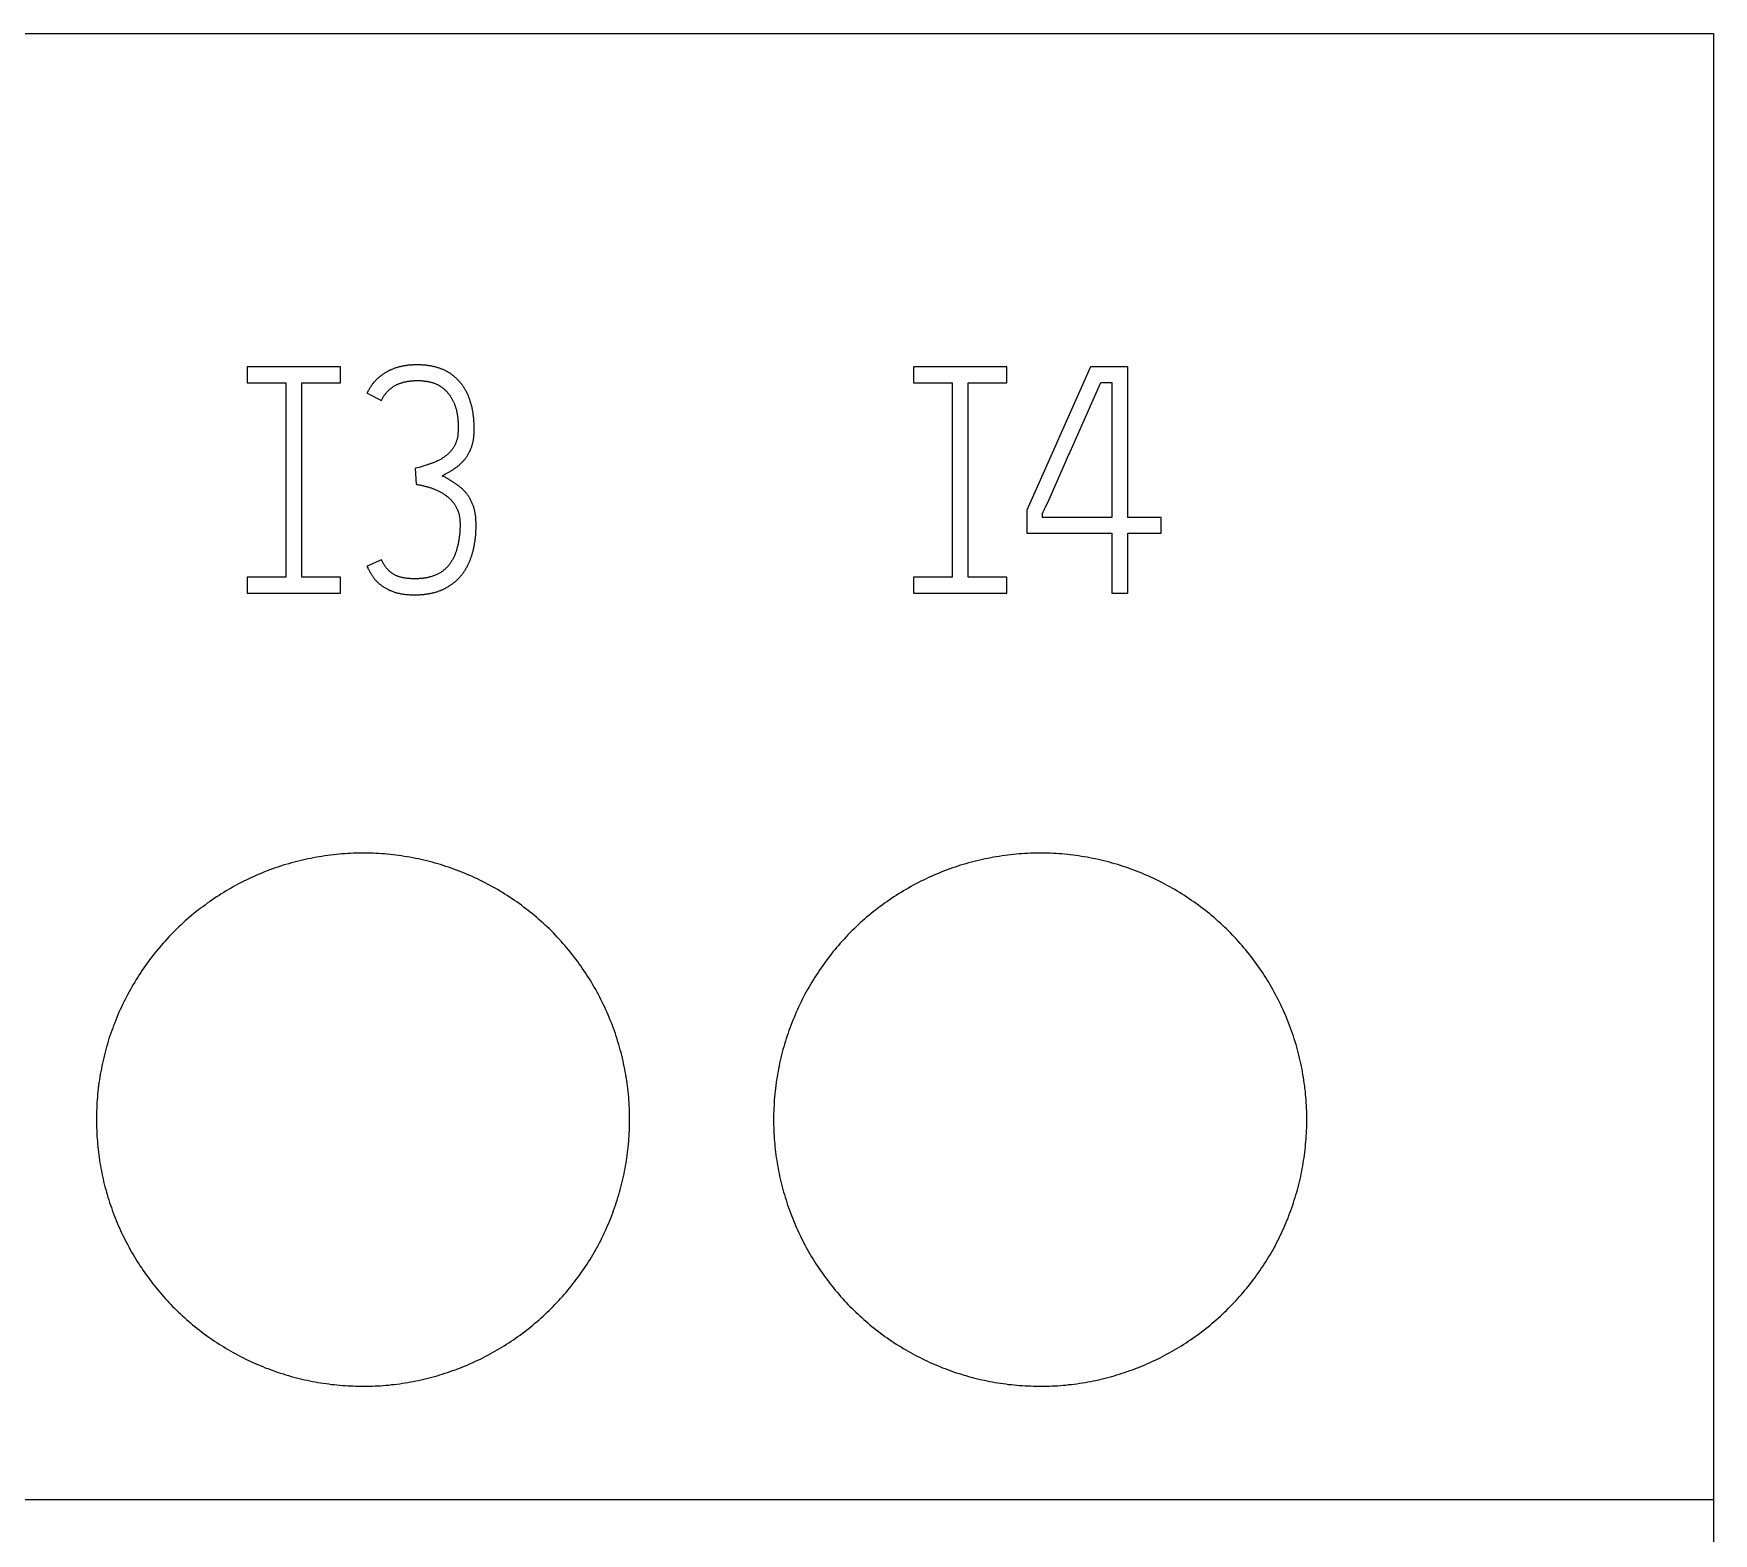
# Model space of a CAD drawing. Extents: x 0 to 420, y 0 to 297.
# Drawn here: x 132.17 to 144.77, y 220.39 to 231.64 of the extents above; entities that cross this region are included whole.
import ezdxf

# ---------------------------------------------------------------- set-up
doc = ezdxf.new("R2010")
doc.units = 0
doc.header["$LTSCALE"] = 23.1
doc.layers.add('10000_FRONT', color=7, linetype='CONTINUOUS')
doc.layers.add('10500_FRONT_LABELING', color=7, linetype='CONTINUOUS')

msp = doc.modelspace()

# ---------------------------------------------------------------- linework, layer by layer
at = {"layer": '10000_FRONT', "color": 7, "linetype": 'CONTINUOUS'}
for p, q in [((109.271, 231.64), (144.771, 231.64)), ((144.771, 231.64), (144.771, 141.64)), ((109.271, 220.64), (144.771, 220.64))]:
    msp.add_line(p, q, dxfattribs=at)
for points in [[(136.641, 223.49), (136.641, 223.512), (136.64, 223.533), (136.64, 223.554), (136.639, 223.576), (136.638, 223.597), (136.637, 223.618), (136.635, 223.639), (136.634, 223.66), (136.632, 223.681), (136.63, 223.703), (136.627, 223.724), (136.625, 223.745), (136.622, 223.765), (136.619, 223.786), (136.616, 223.807), (136.612, 223.828), (136.608, 223.849), (136.605, 223.87), (136.6, 223.89), (136.596, 223.911), (136.592, 223.932), (136.587, 223.952), (136.582, 223.973), (136.577, 223.993), (136.571, 224.014), (136.565, 224.034), (136.56, 224.055), (136.553, 224.075), (136.547, 224.096), (136.54, 224.116), (136.534, 224.136), (136.527, 224.156), (136.519, 224.177), (136.512, 224.197), (136.504, 224.217), (136.496, 224.236), (136.488, 224.256), (136.48, 224.276), (136.472, 224.295), (136.463, 224.315), (136.454, 224.334), (136.445, 224.353), (136.436, 224.372), (136.426, 224.391), (136.417, 224.41), (136.407, 224.429), (136.397, 224.447), (136.387, 224.466), (136.376, 224.484), (136.366, 224.502), (136.355, 224.521), (136.344, 224.539), (136.333, 224.557), (136.321, 224.575), (136.31, 224.592), (136.298, 224.61), (136.286, 224.627), (136.274, 224.645), (136.261, 224.662), (136.249, 224.679), (136.236, 224.697), (136.223, 224.714), (136.21, 224.73), (136.197, 224.747), (136.183, 224.764), (136.169, 224.78), (136.155, 224.796), (136.141, 224.813), (136.127, 224.829), (136.113, 224.844), (136.098, 224.86), (136.084, 224.875), (136.069, 224.891), (136.054, 224.906), (136.039, 224.921), (136.024, 224.935), (136.008, 224.95), (135.993, 224.964), (135.977, 224.978), (135.961, 224.993), (135.945, 225.006), (135.929, 225.02), (135.913, 225.034), (135.896, 225.047), (135.88, 225.06), (135.863, 225.073), (135.846, 225.086), (135.829, 225.099), (135.812, 225.112), (135.794, 225.124), (135.777, 225.136), (135.759, 225.148), (135.741, 225.16), (135.723, 225.172), (135.705, 225.183), (135.687, 225.195), (135.669, 225.206), (135.65, 225.217), (135.632, 225.227), (135.613, 225.238), (135.594, 225.248), (135.575, 225.258), (135.557, 225.268), (135.538, 225.278), (135.518, 225.287), (135.499, 225.297), (135.48, 225.306), (135.461, 225.314), (135.441, 225.323), (135.422, 225.331), (135.402, 225.34), (135.382, 225.348), (135.363, 225.355), (135.343, 225.363), (135.323, 225.37), (135.303, 225.377), (135.283, 225.384), (135.263, 225.391), (135.242, 225.398), (135.222, 225.404), (135.201, 225.41), (135.181, 225.416), (135.16, 225.422), (135.14, 225.427), (135.119, 225.432), (135.098, 225.437), (135.077, 225.442), (135.056, 225.447), (135.035, 225.451), (135.014, 225.455), (134.993, 225.459), (134.971, 225.463), (134.95, 225.466), (134.929, 225.469), (134.908, 225.472), (134.887, 225.475), (134.866, 225.477), (134.845, 225.48), (134.823, 225.482), (134.802, 225.484), (134.781, 225.485), (134.76, 225.487), (134.738, 225.488), (134.717, 225.489), (134.696, 225.489), (134.675, 225.49), (134.653, 225.49), (134.632, 225.49), (134.611, 225.49), (134.59, 225.49), (134.568, 225.489), (134.547, 225.488), (134.526, 225.487), (134.504, 225.486), (134.483, 225.484), (134.461, 225.482), (134.44, 225.48), (134.419, 225.478), (134.397, 225.475), (134.376, 225.473), (134.355, 225.47), (134.333, 225.466), (134.312, 225.463), (134.291, 225.459), (134.27, 225.456), (134.249, 225.451), (134.228, 225.447), (134.207, 225.443), (134.187, 225.438), (134.166, 225.433), (134.145, 225.428), (134.125, 225.422), (134.104, 225.417), (134.084, 225.411), (134.063, 225.405), (134.043, 225.399), (134.023, 225.392), (134.003, 225.386), (133.982, 225.379), (133.962, 225.372), (133.942, 225.364), (133.922, 225.357), (133.903, 225.349), (133.883, 225.341), (133.863, 225.333), (133.843, 225.324), (133.824, 225.316), (133.804, 225.307), (133.785, 225.298), (133.765, 225.288), (133.746, 225.279), (133.727, 225.269), (133.708, 225.259), (133.689, 225.249), (133.67, 225.239), (133.652, 225.228), (133.633, 225.218), (133.615, 225.207), (133.597, 225.196)], [(141.721, 223.49), (141.721, 223.512), (141.72, 223.533), (141.72, 223.554), (141.719, 223.576), (141.718, 223.597), (141.717, 223.618), (141.715, 223.639), (141.714, 223.66), (141.712, 223.681), (141.71, 223.703), (141.707, 223.724), (141.705, 223.745), (141.702, 223.765), (141.699, 223.786), (141.696, 223.807), (141.692, 223.828), (141.688, 223.849), (141.685, 223.87), (141.68, 223.89), (141.676, 223.911), (141.672, 223.932), (141.667, 223.952), (141.662, 223.973), (141.657, 223.993), (141.651, 224.014), (141.645, 224.034), (141.64, 224.055), (141.633, 224.075), (141.627, 224.096), (141.62, 224.116), (141.614, 224.136), (141.607, 224.156), (141.599, 224.177), (141.592, 224.197), (141.584, 224.217), (141.576, 224.236), (141.568, 224.256), (141.56, 224.276), (141.552, 224.295), (141.543, 224.315), (141.534, 224.334), (141.525, 224.353), (141.516, 224.372), (141.506, 224.391), (141.497, 224.41), (141.487, 224.429), (141.477, 224.447), (141.467, 224.466), (141.456, 224.484), (141.446, 224.502), (141.435, 224.521), (141.424, 224.539), (141.413, 224.557), (141.401, 224.575), (141.39, 224.592), (141.378, 224.61), (141.366, 224.627), (141.354, 224.645), (141.341, 224.662), (141.329, 224.679), (141.316, 224.697), (141.303, 224.714), (141.29, 224.73), (141.277, 224.747), (141.263, 224.764), (141.249, 224.78), (141.235, 224.796), (141.221, 224.813), (141.207, 224.829), (141.193, 224.844), (141.178, 224.86), (141.164, 224.875), (141.149, 224.891), (141.134, 224.906), (141.119, 224.921), (141.104, 224.935), (141.088, 224.95), (141.073, 224.964), (141.057, 224.978), (141.041, 224.993), (141.025, 225.006), (141.009, 225.02), (140.993, 225.034), (140.976, 225.047), (140.96, 225.06), (140.943, 225.073), (140.926, 225.086), (140.909, 225.099), (140.892, 225.112), (140.874, 225.124), (140.857, 225.136), (140.839, 225.148), (140.821, 225.16), (140.803, 225.172), (140.785, 225.183), (140.767, 225.195), (140.749, 225.206), (140.73, 225.217), (140.712, 225.227), (140.693, 225.238), (140.674, 225.248), (140.655, 225.258), (140.637, 225.268), (140.618, 225.278), (140.598, 225.287), (140.579, 225.297), (140.56, 225.306), (140.541, 225.314), (140.521, 225.323), (140.502, 225.331), (140.482, 225.34), (140.462, 225.348), (140.443, 225.355), (140.423, 225.363), (140.403, 225.37), (140.383, 225.377), (140.363, 225.384), (140.343, 225.391), (140.322, 225.398), (140.302, 225.404), (140.281, 225.41), (140.261, 225.416), (140.24, 225.422), (140.22, 225.427), (140.199, 225.432), (140.178, 225.437), (140.157, 225.442), (140.136, 225.447), (140.115, 225.451), (140.094, 225.455), (140.073, 225.459), (140.051, 225.463), (140.03, 225.466), (140.009, 225.469), (139.988, 225.472), (139.967, 225.475), (139.946, 225.477), (139.925, 225.48), (139.903, 225.482), (139.882, 225.484), (139.861, 225.485), (139.84, 225.487), (139.818, 225.488), (139.797, 225.489), (139.776, 225.489), (139.755, 225.49), (139.733, 225.49), (139.712, 225.49), (139.691, 225.49), (139.67, 225.49), (139.648, 225.489), (139.627, 225.488), (139.606, 225.487), (139.584, 225.486), (139.563, 225.484), (139.541, 225.482), (139.52, 225.48), (139.499, 225.478), (139.477, 225.475), (139.456, 225.473), (139.435, 225.47), (139.413, 225.466), (139.392, 225.463), (139.371, 225.459), (139.35, 225.456), (139.329, 225.451), (139.308, 225.447), (139.287, 225.443), (139.267, 225.438), (139.246, 225.433), (139.225, 225.428), (139.205, 225.422), (139.184, 225.417), (139.164, 225.411), (139.143, 225.405), (139.123, 225.399), (139.103, 225.392), (139.083, 225.386), (139.062, 225.379), (139.042, 225.372), (139.022, 225.364), (139.002, 225.357), (138.983, 225.349), (138.963, 225.341), (138.943, 225.333), (138.923, 225.324), (138.904, 225.316), (138.884, 225.307), (138.865, 225.298), (138.845, 225.288), (138.826, 225.279), (138.807, 225.269), (138.788, 225.259), (138.769, 225.249), (138.75, 225.239), (138.732, 225.228), (138.713, 225.218), (138.695, 225.207), (138.677, 225.196)], [(133.597, 225.196), (133.578, 225.185), (133.561, 225.173), (133.543, 225.162), (133.525, 225.15), (133.507, 225.138), (133.49, 225.126), (133.473, 225.114), (133.456, 225.101), (133.439, 225.088), (133.422, 225.076), (133.405, 225.063), (133.388, 225.049), (133.372, 225.036), (133.355, 225.022), (133.339, 225.009), (133.323, 224.995), (133.307, 224.981), (133.291, 224.966), (133.276, 224.952), (133.26, 224.937), (133.245, 224.922), (133.229, 224.907), (133.214, 224.892), (133.199, 224.877), (133.185, 224.861), (133.17, 224.845), (133.156, 224.83), (133.141, 224.814), (133.127, 224.798), (133.114, 224.781), (133.1, 224.765), (133.086, 224.749), (133.073, 224.732), (133.06, 224.715), (133.047, 224.699), (133.034, 224.682), (133.022, 224.665), (133.01, 224.647), (132.997, 224.63), (132.985, 224.613), (132.974, 224.595), (132.962, 224.577), (132.951, 224.559), (132.939, 224.541), (132.928, 224.523), (132.917, 224.505), (132.907, 224.487), (132.896, 224.468), (132.886, 224.45), (132.876, 224.431), (132.866, 224.412), (132.856, 224.393), (132.847, 224.374), (132.837, 224.355), (132.828, 224.335), (132.819, 224.316), (132.81, 224.296), (132.802, 224.277), (132.794, 224.257), (132.786, 224.237), (132.778, 224.218), (132.77, 224.198), (132.763, 224.178), (132.756, 224.158), (132.749, 224.138), (132.742, 224.118), (132.735, 224.098), (132.729, 224.078), (132.723, 224.057), (132.717, 224.037), (132.711, 224.017), (132.706, 223.996), (132.701, 223.976), (132.696, 223.955), (132.691, 223.935), (132.686, 223.914), (132.682, 223.893), (132.678, 223.872), (132.674, 223.852), (132.67, 223.831), (132.667, 223.81), (132.663, 223.789), (132.66, 223.768), (132.657, 223.746), (132.655, 223.725), (132.652, 223.704), (132.65, 223.683), (132.648, 223.661), (132.646, 223.64), (132.645, 223.619), (132.644, 223.597), (132.643, 223.576), (132.642, 223.554), (132.641, 223.533), (132.641, 223.512), (132.641, 223.49)], [(138.677, 225.196), (138.658, 225.185), (138.641, 225.173), (138.623, 225.162), (138.605, 225.15), (138.587, 225.138), (138.57, 225.126), (138.553, 225.114), (138.536, 225.101), (138.519, 225.088), (138.502, 225.076), (138.485, 225.063), (138.468, 225.049), (138.452, 225.036), (138.435, 225.022), (138.419, 225.009), (138.403, 224.995), (138.387, 224.981), (138.371, 224.966), (138.356, 224.952), (138.34, 224.937), (138.325, 224.922), (138.309, 224.907), (138.294, 224.892), (138.279, 224.877), (138.265, 224.861), (138.25, 224.845), (138.236, 224.83), (138.221, 224.814), (138.207, 224.798), (138.194, 224.781), (138.18, 224.765), (138.166, 224.749), (138.153, 224.732), (138.14, 224.715), (138.127, 224.699), (138.114, 224.682), (138.102, 224.665), (138.09, 224.647), (138.077, 224.63), (138.065, 224.613), (138.054, 224.595), (138.042, 224.577), (138.031, 224.559), (138.019, 224.541), (138.008, 224.523), (137.997, 224.505), (137.987, 224.487), (137.976, 224.468), (137.966, 224.45), (137.956, 224.431), (137.946, 224.412), (137.936, 224.393), (137.927, 224.374), (137.917, 224.355), (137.908, 224.335), (137.899, 224.316), (137.89, 224.296), (137.882, 224.277), (137.874, 224.257), (137.866, 224.237), (137.858, 224.218), (137.85, 224.198), (137.843, 224.178), (137.836, 224.158), (137.829, 224.138), (137.822, 224.118), (137.815, 224.098), (137.809, 224.078), (137.803, 224.057), (137.797, 224.037), (137.791, 224.017), (137.786, 223.996), (137.781, 223.976), (137.776, 223.955), (137.771, 223.935), (137.766, 223.914), (137.762, 223.893), (137.758, 223.872), (137.754, 223.852), (137.75, 223.831), (137.747, 223.81), (137.743, 223.789), (137.74, 223.768), (137.737, 223.746), (137.735, 223.725), (137.732, 223.704), (137.73, 223.683), (137.728, 223.661), (137.726, 223.64), (137.725, 223.619), (137.724, 223.597), (137.723, 223.576), (137.722, 223.554), (137.721, 223.533), (137.721, 223.512), (137.721, 223.49)], [(132.641, 223.49), (132.641, 223.47), (132.641, 223.449), (132.642, 223.429), (132.643, 223.408), (132.643, 223.388), (132.645, 223.367), (132.646, 223.347), (132.648, 223.327), (132.649, 223.306), (132.651, 223.286), (132.653, 223.266), (132.656, 223.246), (132.658, 223.226), (132.661, 223.205), (132.664, 223.185), (132.667, 223.165), (132.671, 223.145), (132.674, 223.125), (132.678, 223.105), (132.682, 223.086), (132.686, 223.066), (132.691, 223.046), (132.695, 223.026), (132.7, 223.006), (132.705, 222.987), (132.711, 222.967), (132.716, 222.947), (132.722, 222.928), (132.727, 222.908), (132.734, 222.888), (132.74, 222.869), (132.746, 222.849), (132.753, 222.83), (132.76, 222.81), (132.767, 222.791), (132.774, 222.772), (132.782, 222.753), (132.789, 222.734), (132.797, 222.715), (132.805, 222.696), (132.813, 222.678), (132.822, 222.659), (132.83, 222.64), (132.839, 222.622), (132.848, 222.604), (132.857, 222.586), (132.866, 222.568), (132.876, 222.55), (132.886, 222.532), (132.895, 222.514), (132.905, 222.496), (132.916, 222.479), (132.926, 222.461), (132.937, 222.444), (132.947, 222.426), (132.958, 222.409), (132.969, 222.392), (132.981, 222.375), (132.992, 222.358), (133.004, 222.341), (133.015, 222.325), (133.028, 222.308), (133.04, 222.292), (133.052, 222.275), (133.065, 222.259), (133.077, 222.243), (133.09, 222.227), (133.104, 222.211), (133.117, 222.195), (133.13, 222.18), (133.144, 222.164), (133.157, 222.149), (133.171, 222.134), (133.185, 222.119), (133.199, 222.104), (133.213, 222.089), (133.228, 222.075), (133.242, 222.061), (133.257, 222.046), (133.272, 222.032), (133.287, 222.018), (133.302, 222.005), (133.317, 221.991), (133.332, 221.978), (133.348, 221.965), (133.363, 221.951), (133.379, 221.938), (133.395, 221.926), (133.411, 221.913), (133.427, 221.901), (133.443, 221.888), (133.46, 221.876), (133.476, 221.864), (133.493, 221.852), (133.51, 221.841), (133.527, 221.829), (133.544, 221.818), (133.561, 221.806), (133.579, 221.795), (133.597, 221.785), (133.614, 221.774), (133.632, 221.763), (133.65, 221.753), (133.668, 221.743), (133.686, 221.733), (133.704, 221.723), (133.722, 221.714), (133.74, 221.705), (133.758, 221.695), (133.777, 221.686), (133.795, 221.678), (133.814, 221.669), (133.833, 221.661), (133.851, 221.653), (133.87, 221.645), (133.889, 221.637), (133.908, 221.629), (133.927, 221.622), (133.946, 221.615), (133.965, 221.608), (133.984, 221.601), (134.004, 221.594), (134.023, 221.588), (134.043, 221.582), (134.062, 221.576), (134.082, 221.57), (134.102, 221.564), (134.122, 221.559), (134.141, 221.554), (134.161, 221.549), (134.181, 221.544), (134.202, 221.539), (134.222, 221.535), (134.242, 221.53), (134.262, 221.526), (134.283, 221.523), (134.303, 221.519), (134.323, 221.516), (134.343, 221.512), (134.364, 221.51), (134.384, 221.507), (134.404, 221.504), (134.425, 221.502), (134.445, 221.5), (134.465, 221.498), (134.486, 221.496), (134.506, 221.495), (134.527, 221.493), (134.547, 221.492), (134.567, 221.492), (134.588, 221.491), (134.608, 221.49), (134.629, 221.49), (134.649, 221.49), (134.67, 221.49), (134.69, 221.491), (134.711, 221.491), (134.731, 221.492), (134.752, 221.493), (134.772, 221.494), (134.793, 221.496), (134.813, 221.498), (134.834, 221.499), (134.854, 221.502), (134.875, 221.504), (134.895, 221.506), (134.916, 221.509), (134.936, 221.512), (134.957, 221.515), (134.977, 221.519), (134.997, 221.522), (135.017, 221.526), (135.038, 221.53), (135.058, 221.534), (135.078, 221.538), (135.098, 221.543), (135.117, 221.548), (135.137, 221.553), (135.157, 221.558), (135.177, 221.563), (135.196, 221.569), (135.216, 221.575), (135.235, 221.581), (135.255, 221.587), (135.274, 221.593), (135.294, 221.6), (135.313, 221.607), (135.332, 221.614), (135.351, 221.621), (135.371, 221.628), (135.39, 221.636), (135.409, 221.643), (135.427, 221.651), (135.446, 221.66), (135.465, 221.668), (135.484, 221.677), (135.503, 221.685), (135.521, 221.694), (135.54, 221.704)], [(135.54, 221.704), (135.558, 221.713), (135.576, 221.723), (135.594, 221.732), (135.613, 221.742), (135.63, 221.752), (135.648, 221.762), (135.666, 221.773), (135.683, 221.783), (135.701, 221.794), (135.718, 221.805), (135.735, 221.816), (135.752, 221.827), (135.769, 221.839), (135.786, 221.85), (135.803, 221.862), (135.819, 221.874), (135.836, 221.886), (135.852, 221.898), (135.868, 221.911), (135.884, 221.923), (135.9, 221.936), (135.916, 221.949), (135.931, 221.962), (135.947, 221.976), (135.962, 221.989), (135.978, 222.003), (135.993, 222.016), (136.008, 222.03), (136.023, 222.045), (136.038, 222.059), (136.052, 222.073), (136.067, 222.088), (136.081, 222.103), (136.096, 222.118), (136.11, 222.133), (136.123, 222.148), (136.137, 222.163), (136.151, 222.179), (136.164, 222.194), (136.177, 222.21), (136.19, 222.225), (136.203, 222.241), (136.216, 222.257), (136.228, 222.273), (136.24, 222.29), (136.253, 222.306), (136.264, 222.322), (136.276, 222.339), (136.288, 222.356), (136.299, 222.373), (136.311, 222.389), (136.322, 222.406), (136.333, 222.424), (136.344, 222.441), (136.354, 222.458), (136.365, 222.476), (136.375, 222.494), (136.385, 222.511), (136.395, 222.529), (136.405, 222.547), (136.414, 222.565), (136.424, 222.584), (136.433, 222.602), (136.442, 222.62), (136.451, 222.639), (136.459, 222.658), (136.468, 222.676), (136.476, 222.695), (136.484, 222.714), (136.492, 222.733), (136.5, 222.752), (136.507, 222.771), (136.514, 222.79), (136.521, 222.809), (136.528, 222.828), (136.535, 222.848), (136.541, 222.867), (136.547, 222.886), (136.553, 222.906), (136.559, 222.925), (136.565, 222.945), (136.57, 222.964), (136.576, 222.984), (136.581, 223.003), (136.586, 223.023), (136.59, 223.043), (136.595, 223.063), (136.599, 223.083), (136.603, 223.103), (136.607, 223.123), (136.61, 223.143), (136.614, 223.163), (136.617, 223.183), (136.62, 223.203), (136.623, 223.224), (136.626, 223.244), (136.628, 223.264), (136.63, 223.285), (136.632, 223.305), (136.634, 223.326), (136.636, 223.346), (136.637, 223.367), (136.638, 223.387), (136.639, 223.408), (136.64, 223.428), (136.64, 223.449), (136.641, 223.47), (136.641, 223.49)], [(137.721, 223.49), (137.721, 223.47), (137.721, 223.449), (137.722, 223.429), (137.723, 223.408), (137.723, 223.388), (137.725, 223.367), (137.726, 223.347), (137.728, 223.327), (137.729, 223.306), (137.731, 223.286), (137.733, 223.266), (137.736, 223.246), (137.738, 223.226), (137.741, 223.205), (137.744, 223.185), (137.747, 223.165), (137.751, 223.145), (137.754, 223.125), (137.758, 223.105), (137.762, 223.086), (137.766, 223.066), (137.771, 223.046), (137.775, 223.026), (137.78, 223.006), (137.785, 222.987), (137.791, 222.967), (137.796, 222.947), (137.802, 222.928), (137.807, 222.908), (137.814, 222.888), (137.82, 222.869), (137.826, 222.849), (137.833, 222.83), (137.84, 222.81), (137.847, 222.791), (137.854, 222.772), (137.862, 222.753), (137.869, 222.734), (137.877, 222.715), (137.885, 222.696), (137.893, 222.678), (137.902, 222.659), (137.91, 222.64), (137.919, 222.622), (137.928, 222.604), (137.937, 222.586), (137.946, 222.568), (137.956, 222.55), (137.966, 222.532), (137.975, 222.514), (137.985, 222.496), (137.996, 222.479), (138.006, 222.461), (138.017, 222.444), (138.027, 222.426), (138.038, 222.409), (138.049, 222.392), (138.061, 222.375), (138.072, 222.358), (138.084, 222.341), (138.095, 222.325), (138.108, 222.308), (138.12, 222.292), (138.132, 222.275), (138.145, 222.259), (138.157, 222.243), (138.17, 222.227), (138.184, 222.211), (138.197, 222.195), (138.21, 222.18), (138.224, 222.164), (138.237, 222.149), (138.251, 222.134), (138.265, 222.119), (138.279, 222.104), (138.293, 222.089), (138.308, 222.075), (138.322, 222.061), (138.337, 222.046), (138.352, 222.032), (138.367, 222.018), (138.382, 222.005), (138.397, 221.991), (138.412, 221.978), (138.428, 221.965), (138.443, 221.951), (138.459, 221.938), (138.475, 221.926), (138.491, 221.913), (138.507, 221.901), (138.523, 221.888), (138.54, 221.876), (138.556, 221.864), (138.573, 221.852), (138.59, 221.841), (138.607, 221.829), (138.624, 221.818), (138.641, 221.806), (138.659, 221.795), (138.677, 221.785), (138.694, 221.774), (138.712, 221.763), (138.73, 221.753), (138.748, 221.743), (138.766, 221.733), (138.784, 221.723), (138.802, 221.714), (138.82, 221.705), (138.838, 221.695), (138.857, 221.686), (138.875, 221.678), (138.894, 221.669), (138.913, 221.661), (138.931, 221.653), (138.95, 221.645), (138.969, 221.637), (138.988, 221.629), (139.007, 221.622), (139.026, 221.615), (139.045, 221.608), (139.064, 221.601), (139.084, 221.594), (139.103, 221.588), (139.123, 221.582), (139.142, 221.576), (139.162, 221.57), (139.182, 221.564), (139.202, 221.559), (139.221, 221.554), (139.241, 221.549), (139.261, 221.544), (139.282, 221.539), (139.302, 221.535), (139.322, 221.53), (139.342, 221.526), (139.363, 221.523), (139.383, 221.519), (139.403, 221.516), (139.423, 221.512), (139.444, 221.51), (139.464, 221.507), (139.484, 221.504), (139.505, 221.502), (139.525, 221.5), (139.545, 221.498), (139.566, 221.496), (139.586, 221.495), (139.607, 221.493), (139.627, 221.492), (139.647, 221.492), (139.668, 221.491), (139.688, 221.49), (139.709, 221.49), (139.729, 221.49), (139.75, 221.49), (139.77, 221.491), (139.791, 221.491), (139.811, 221.492), (139.832, 221.493), (139.852, 221.494), (139.873, 221.496), (139.893, 221.498), (139.914, 221.499), (139.934, 221.502), (139.955, 221.504), (139.975, 221.506), (139.996, 221.509), (140.016, 221.512), (140.037, 221.515), (140.057, 221.519), (140.077, 221.522), (140.097, 221.526), (140.118, 221.53), (140.138, 221.534), (140.158, 221.538), (140.178, 221.543), (140.197, 221.548), (140.217, 221.553), (140.237, 221.558), (140.257, 221.563), (140.276, 221.569), (140.296, 221.575), (140.315, 221.581), (140.335, 221.587), (140.354, 221.593), (140.374, 221.6), (140.393, 221.607), (140.412, 221.614), (140.431, 221.621), (140.451, 221.628), (140.47, 221.636), (140.489, 221.643), (140.507, 221.651), (140.526, 221.66), (140.545, 221.668), (140.564, 221.677), (140.583, 221.685), (140.601, 221.694), (140.62, 221.704)], [(140.62, 221.704), (140.638, 221.713), (140.656, 221.723), (140.674, 221.732), (140.693, 221.742), (140.71, 221.752), (140.728, 221.762), (140.746, 221.773), (140.763, 221.783), (140.781, 221.794), (140.798, 221.805), (140.815, 221.816), (140.832, 221.827), (140.849, 221.839), (140.866, 221.85), (140.883, 221.862), (140.899, 221.874), (140.916, 221.886), (140.932, 221.898), (140.948, 221.911), (140.964, 221.923), (140.98, 221.936), (140.996, 221.949), (141.011, 221.962), (141.027, 221.976), (141.042, 221.989), (141.058, 222.003), (141.073, 222.016), (141.088, 222.03), (141.103, 222.045), (141.118, 222.059), (141.132, 222.073), (141.147, 222.088), (141.161, 222.103), (141.176, 222.118), (141.19, 222.133), (141.203, 222.148), (141.217, 222.163), (141.231, 222.179), (141.244, 222.194), (141.257, 222.21), (141.27, 222.225), (141.283, 222.241), (141.296, 222.257), (141.308, 222.273), (141.32, 222.29), (141.333, 222.306), (141.344, 222.322), (141.356, 222.339), (141.368, 222.356), (141.379, 222.373), (141.391, 222.389), (141.402, 222.406), (141.413, 222.424), (141.424, 222.441), (141.434, 222.458), (141.445, 222.476), (141.455, 222.494), (141.465, 222.511), (141.475, 222.529), (141.485, 222.547), (141.494, 222.565), (141.504, 222.584), (141.513, 222.602), (141.522, 222.62), (141.531, 222.639), (141.539, 222.658), (141.548, 222.676), (141.556, 222.695), (141.564, 222.714), (141.572, 222.733), (141.58, 222.752), (141.587, 222.771), (141.594, 222.79), (141.601, 222.809), (141.608, 222.828), (141.615, 222.848), (141.621, 222.867), (141.627, 222.886), (141.633, 222.906), (141.639, 222.925), (141.645, 222.945), (141.65, 222.964), (141.656, 222.984), (141.661, 223.003), (141.666, 223.023), (141.67, 223.043), (141.675, 223.063), (141.679, 223.083), (141.683, 223.103), (141.687, 223.123), (141.69, 223.143), (141.694, 223.163), (141.697, 223.183), (141.7, 223.203), (141.703, 223.224), (141.706, 223.244), (141.708, 223.264), (141.71, 223.285), (141.712, 223.305), (141.714, 223.326), (141.716, 223.346), (141.717, 223.367), (141.718, 223.387), (141.719, 223.408), (141.72, 223.428), (141.72, 223.449), (141.721, 223.47), (141.721, 223.49)]]:
    msp.add_lwpolyline(points, dxfattribs=at)
at = {"layer": '10500_FRONT_LABELING', "color": 7, "linetype": 'CONTINUOUS'}
for p, q in [((133.771, 229.14), (133.771, 229.02)), ((134.471, 229.14), (133.771, 229.14)), ((134.471, 229.02), (134.471, 229.14)), ((138.771, 229.14), (138.771, 229.02)), ((139.471, 229.14), (138.771, 229.14)), ((139.471, 229.02), (139.471, 229.14)), ((140.097, 229.14), (139.621, 228.065)), ((140.378, 229.14), (140.097, 229.14)), ((140.378, 228.008), (140.378, 229.14)), ((133.771, 229.02), (134.061, 229.02)), ((134.061, 229.02), (134.061, 227.56)), ((134.181, 227.56), (134.181, 229.02)), ((134.181, 229.02), (134.471, 229.02)), ((138.771, 229.02), (139.061, 229.02)), ((139.061, 229.02), (139.061, 227.56)), ((139.181, 227.56), (139.181, 229.02)), ((139.181, 229.02), (139.471, 229.02)), ((140.128, 228.915), (140.165, 228.999)), ((140.165, 228.999), (140.175, 229.022)), ((140.175, 229.022), (140.257, 229.022)), ((140.257, 229.022), (140.257, 228.008)), ((134.671, 228.942), (134.779, 228.888)), ((140.003, 228.631), (140.128, 228.915)), ((139.955, 228.524), (140.003, 228.631)), ((135.032, 228.376), (135.039, 228.258)), ((135.062, 228.385), (135.047, 228.381)), ((135.078, 228.39), (135.062, 228.385)), ((135.098, 228.396), (135.078, 228.39)), ((135.124, 228.404), (135.098, 228.396)), ((135.134, 228.408), (135.124, 228.404)), ((139.787, 228.145), (139.903, 228.406)), ((139.76, 228.086), (139.787, 228.145)), ((139.621, 228.065), (139.621, 227.891)), ((139.739, 228.008), (139.739, 228.039)), ((140.257, 228.008), (139.739, 228.008)), ((140.628, 228.008), (140.378, 228.008)), ((140.628, 227.891), (140.628, 228.008)), ((139.621, 227.891), (140.257, 227.891)), ((140.257, 227.891), (140.257, 227.44)), ((140.378, 227.44), (140.378, 227.891)), ((140.378, 227.891), (140.628, 227.891)), ((134.779, 227.692), (134.671, 227.643)), ((133.771, 227.56), (133.771, 227.44)), ((134.061, 227.56), (133.771, 227.56)), ((134.471, 227.56), (134.181, 227.56)), ((134.471, 227.44), (134.471, 227.56)), ((138.771, 227.56), (138.771, 227.44)), ((139.061, 227.56), (138.771, 227.56)), ((139.471, 227.56), (139.181, 227.56)), ((139.471, 227.44), (139.471, 227.56)), ((133.771, 227.44), (134.471, 227.44)), ((138.771, 227.44), (139.471, 227.44)), ((140.257, 227.44), (140.378, 227.44))]:
    msp.add_line(p, q, dxfattribs=at)
for points in [[(135.095, 229.153), (135.09, 229.153), (135.084, 229.153), (135.078, 229.154), (135.072, 229.154), (135.067, 229.154), (135.061, 229.154), (135.055, 229.154), (135.049, 229.154), (135.044, 229.154), (135.038, 229.154), (135.032, 229.154), (135.026, 229.154), (135.021, 229.154), (135.015, 229.154), (135.009, 229.153), (135.003, 229.153), (134.997, 229.153), (134.992, 229.152), (134.986, 229.152), (134.98, 229.151), (134.975, 229.15), (134.969, 229.15), (134.963, 229.149), (134.958, 229.148), (134.952, 229.147), (134.946, 229.146), (134.941, 229.145), (134.935, 229.144), (134.93, 229.143), (134.924, 229.142), (134.919, 229.14), (134.913, 229.139), (134.907, 229.137), (134.902, 229.136), (134.896, 229.134), (134.891, 229.132), (134.885, 229.131), (134.88, 229.129), (134.875, 229.127), (134.869, 229.125), (134.864, 229.123), (134.858, 229.12), (134.853, 229.118), (134.848, 229.116), (134.843, 229.113), (134.837, 229.111), (134.832, 229.108), (134.827, 229.106), (134.822, 229.103), (134.817, 229.1), (134.812, 229.097), (134.807, 229.094), (134.802, 229.091), (134.797, 229.088), (134.793, 229.085), (134.788, 229.082), (134.783, 229.078), (134.779, 229.075), (134.774, 229.071), (134.769, 229.068), (134.765, 229.064), (134.76, 229.06), (134.756, 229.057), (134.752, 229.053), (134.747, 229.049), (134.743, 229.045), (134.739, 229.041), (134.735, 229.037), (134.731, 229.033), (134.727, 229.028), (134.723, 229.024), (134.72, 229.02), (134.716, 229.015), (134.712, 229.011), (134.709, 229.006), (134.706, 229.002), (134.702, 228.997), (134.699, 228.992), (134.696, 228.988), (134.693, 228.983), (134.69, 228.978), (134.687, 228.973), (134.684, 228.968), (134.681, 228.963), (134.678, 228.958), (134.676, 228.953), (134.673, 228.947), (134.671, 228.942)], [(135.289, 228.352), (135.294, 228.355), (135.299, 228.358), (135.304, 228.361), (135.309, 228.364), (135.314, 228.367), (135.319, 228.37), (135.323, 228.373), (135.328, 228.376), (135.333, 228.379), (135.337, 228.383), (135.342, 228.386), (135.346, 228.389), (135.351, 228.393), (135.355, 228.397), (135.359, 228.4), (135.364, 228.404), (135.368, 228.408), (135.372, 228.412), (135.376, 228.416), (135.38, 228.42), (135.384, 228.424), (135.388, 228.428), (135.392, 228.432), (135.396, 228.437), (135.4, 228.441), (135.404, 228.445), (135.407, 228.45), (135.411, 228.454), (135.414, 228.459), (135.417, 228.464), (135.421, 228.468), (135.424, 228.473), (135.427, 228.478), (135.43, 228.483), (135.433, 228.488), (135.435, 228.493), (135.438, 228.498), (135.441, 228.503), (135.443, 228.508), (135.446, 228.513), (135.448, 228.519), (135.45, 228.524), (135.452, 228.529), (135.454, 228.535), (135.456, 228.54), (135.458, 228.546), (135.46, 228.551), (135.461, 228.557), (135.463, 228.562), (135.464, 228.568), (135.465, 228.573), (135.467, 228.579), (135.468, 228.584), (135.469, 228.59), (135.47, 228.596), (135.47, 228.601), (135.471, 228.607), (135.472, 228.613), (135.472, 228.618), (135.473, 228.624), (135.473, 228.63), (135.474, 228.636), (135.474, 228.641), (135.474, 228.647), (135.475, 228.653), (135.475, 228.659), (135.475, 228.664), (135.475, 228.67), (135.475, 228.676), (135.475, 228.681), (135.475, 228.687), (135.475, 228.693), (135.475, 228.698), (135.474, 228.704), (135.474, 228.71), (135.474, 228.715), (135.474, 228.721), (135.473, 228.727), (135.473, 228.733), (135.473, 228.738), (135.472, 228.744), (135.472, 228.75), (135.471, 228.755), (135.47, 228.761), (135.47, 228.766), (135.469, 228.772), (135.468, 228.778), (135.468, 228.783), (135.467, 228.789), (135.466, 228.795), (135.465, 228.8), (135.464, 228.806), (135.463, 228.812), (135.462, 228.817), (135.461, 228.823), (135.46, 228.828), (135.459, 228.834), (135.457, 228.84), (135.456, 228.845), (135.455, 228.851), (135.453, 228.856), (135.452, 228.862), (135.45, 228.867), (135.448, 228.873), (135.447, 228.878), (135.445, 228.884), (135.443, 228.889), (135.441, 228.895), (135.439, 228.9), (135.438, 228.905), (135.435, 228.911), (135.433, 228.916), (135.431, 228.921), (135.429, 228.927), (135.427, 228.932), (135.424, 228.937), (135.422, 228.942), (135.419, 228.947), (135.417, 228.952), (135.414, 228.958), (135.411, 228.963), (135.408, 228.968), (135.405, 228.973), (135.402, 228.978), (135.399, 228.982), (135.396, 228.987), (135.393, 228.992), (135.39, 228.997), (135.386, 229.001), (135.383, 229.006), (135.38, 229.011), (135.376, 229.015), (135.372, 229.02), (135.369, 229.024), (135.365, 229.028), (135.361, 229.032), (135.357, 229.037), (135.353, 229.041), (135.349, 229.045), (135.345, 229.049), (135.341, 229.053), (135.337, 229.057), (135.333, 229.06), (135.328, 229.064), (135.324, 229.068), (135.32, 229.072), (135.315, 229.075), (135.31, 229.079), (135.306, 229.082), (135.301, 229.085), (135.296, 229.089), (135.291, 229.092), (135.286, 229.095), (135.281, 229.098), (135.276, 229.101), (135.271, 229.103), (135.266, 229.106), (135.261, 229.109), (135.256, 229.111), (135.251, 229.114), (135.246, 229.116), (135.241, 229.119), (135.235, 229.121), (135.23, 229.123), (135.225, 229.125), (135.219, 229.127), (135.214, 229.129), (135.208, 229.131), (135.203, 229.133), (135.197, 229.134), (135.192, 229.136), (135.186, 229.138), (135.18, 229.139), (135.175, 229.14), (135.169, 229.142), (135.164, 229.143), (135.158, 229.144), (135.152, 229.145), (135.147, 229.146), (135.141, 229.147), (135.135, 229.148), (135.13, 229.149), (135.124, 229.15), (135.118, 229.15), (135.113, 229.151), (135.107, 229.152), (135.101, 229.152), (135.095, 229.153)], [(134.779, 228.888), (134.782, 228.893), (134.784, 228.897), (134.787, 228.902), (134.789, 228.907), (134.792, 228.911), (134.795, 228.916), (134.798, 228.92), (134.8, 228.924), (134.803, 228.929), (134.807, 228.933), (134.81, 228.937), (134.813, 228.941), (134.816, 228.945), (134.82, 228.949), (134.823, 228.953), (134.827, 228.957), (134.831, 228.961), (134.834, 228.964), (134.838, 228.968), (134.842, 228.971), (134.846, 228.975), (134.851, 228.978), (134.855, 228.981), (134.859, 228.985), (134.863, 228.988), (134.868, 228.991), (134.872, 228.994), (134.877, 228.996), (134.881, 228.999), (134.886, 229.001), (134.89, 229.004), (134.895, 229.006), (134.9, 229.008), (134.905, 229.011), (134.91, 229.013), (134.915, 229.015), (134.92, 229.016), (134.925, 229.018), (134.93, 229.02), (134.935, 229.021), (134.94, 229.023), (134.945, 229.024), (134.95, 229.026), (134.956, 229.027), (134.961, 229.028), (134.966, 229.029), (134.971, 229.03), (134.976, 229.031), (134.982, 229.032), (134.987, 229.032), (134.992, 229.033), (134.997, 229.034), (135.003, 229.034), (135.008, 229.035), (135.013, 229.035), (135.019, 229.035), (135.024, 229.036), (135.029, 229.036), (135.035, 229.036), (135.04, 229.036), (135.045, 229.036), (135.051, 229.036), (135.056, 229.036), (135.061, 229.036), (135.066, 229.036), (135.072, 229.036), (135.077, 229.036), (135.082, 229.035), (135.088, 229.035), (135.093, 229.034), (135.098, 229.034), (135.103, 229.033), (135.109, 229.033), (135.114, 229.032), (135.119, 229.031), (135.124, 229.03), (135.13, 229.029), (135.135, 229.028), (135.14, 229.027), (135.145, 229.026), (135.15, 229.024), (135.156, 229.023), (135.161, 229.021), (135.166, 229.02), (135.171, 229.018), (135.176, 229.016), (135.181, 229.014), (135.186, 229.012), (135.191, 229.01), (135.195, 229.008), (135.2, 229.006), (135.205, 229.004), (135.21, 229.001), (135.214, 228.998), (135.219, 228.996), (135.223, 228.993), (135.228, 228.99), (135.232, 228.987), (135.236, 228.983), (135.241, 228.98), (135.245, 228.977), (135.249, 228.973), (135.253, 228.97), (135.257, 228.966), (135.26, 228.963), (135.264, 228.959), (135.268, 228.955), (135.271, 228.951), (135.275, 228.947), (135.278, 228.943), (135.281, 228.939), (135.285, 228.935), (135.288, 228.93), (135.291, 228.926), (135.294, 228.922), (135.297, 228.917), (135.3, 228.913), (135.303, 228.908), (135.305, 228.904), (135.308, 228.899), (135.31, 228.894), (135.313, 228.89), (135.315, 228.885), (135.318, 228.88), (135.32, 228.876), (135.322, 228.871), (135.324, 228.866), (135.326, 228.861), (135.328, 228.856), (135.33, 228.851), (135.332, 228.846), (135.333, 228.841), (135.335, 228.836), (135.336, 228.831), (135.338, 228.826), (135.339, 228.821), (135.341, 228.816), (135.342, 228.811), (135.343, 228.805), (135.344, 228.8), (135.345, 228.795), (135.346, 228.79), (135.347, 228.785), (135.348, 228.78), (135.349, 228.774), (135.35, 228.769), (135.35, 228.764), (135.351, 228.759), (135.351, 228.754), (135.352, 228.748), (135.352, 228.743), (135.353, 228.738), (135.353, 228.733), (135.354, 228.727), (135.354, 228.722), (135.354, 228.717), (135.354, 228.712), (135.354, 228.706), (135.355, 228.701), (135.355, 228.696), (135.355, 228.69), (135.355, 228.685), (135.355, 228.68), (135.355, 228.675), (135.355, 228.669), (135.354, 228.664), (135.354, 228.659), (135.354, 228.653), (135.354, 228.648), (135.353, 228.643), (135.353, 228.638), (135.353, 228.632), (135.352, 228.627), (135.351, 228.622), (135.351, 228.617), (135.35, 228.612), (135.349, 228.606), (135.348, 228.601), (135.346, 228.596), (135.345, 228.591), (135.343, 228.586), (135.342, 228.581), (135.34, 228.576), (135.338, 228.571), (135.336, 228.566), (135.334, 228.561), (135.332, 228.556), (135.33, 228.552), (135.327, 228.547), (135.324, 228.542), (135.322, 228.538), (135.319, 228.533), (135.316, 228.529), (135.313, 228.525), (135.31, 228.52), (135.306, 228.516), (135.303, 228.512), (135.3, 228.508), (135.296, 228.504)], [(135.296, 228.504), (135.293, 228.5), (135.289, 228.496), (135.285, 228.492), (135.282, 228.488), (135.278, 228.485), (135.274, 228.481), (135.27, 228.478), (135.266, 228.474), (135.262, 228.471), (135.257, 228.468), (135.253, 228.465), (135.249, 228.462), (135.244, 228.459), (135.24, 228.456), (135.235, 228.453), (135.231, 228.45), (135.226, 228.447), (135.222, 228.445), (135.217, 228.442), (135.212, 228.44), (135.208, 228.437), (135.203, 228.435), (135.198, 228.433), (135.194, 228.43), (135.189, 228.428), (135.184, 228.426), (135.179, 228.424), (135.174, 228.422), (135.169, 228.42), (135.164, 228.418), (135.159, 228.416), (135.154, 228.414), (135.149, 228.413), (135.144, 228.411), (135.139, 228.409), (135.134, 228.408)], [(139.903, 228.406), (139.934, 228.477), (139.94, 228.489), (139.945, 228.501), (139.955, 228.524)], [(135.047, 228.381), (135.037, 228.378), (135.032, 228.376)], [(135.234, 228.322), (135.239, 228.325), (135.245, 228.327), (135.25, 228.33), (135.255, 228.333), (135.26, 228.335), (135.265, 228.338), (135.27, 228.341), (135.275, 228.344), (135.28, 228.346), (135.289, 228.352)], [(135.039, 228.258), (135.044, 228.257), (135.05, 228.256), (135.056, 228.255), (135.061, 228.254), (135.067, 228.253), (135.073, 228.252), (135.078, 228.251), (135.084, 228.249), (135.09, 228.248), (135.095, 228.247), (135.101, 228.245), (135.106, 228.244), (135.112, 228.242), (135.118, 228.241), (135.123, 228.239), (135.129, 228.238), (135.134, 228.236), (135.14, 228.234), (135.145, 228.233), (135.151, 228.231), (135.156, 228.229), (135.161, 228.227), (135.167, 228.225), (135.172, 228.223), (135.178, 228.221), (135.183, 228.219), (135.188, 228.217), (135.194, 228.214), (135.199, 228.212), (135.204, 228.21), (135.209, 228.207), (135.214, 228.204), (135.22, 228.202), (135.225, 228.199), (135.23, 228.196), (135.235, 228.193), (135.24, 228.19), (135.245, 228.187), (135.25, 228.184), (135.254, 228.18), (135.259, 228.177), (135.264, 228.174), (135.268, 228.17), (135.273, 228.167), (135.277, 228.163), (135.282, 228.159), (135.286, 228.155), (135.29, 228.151), (135.295, 228.147), (135.299, 228.143), (135.303, 228.139), (135.306, 228.134), (135.31, 228.13), (135.314, 228.125), (135.317, 228.121), (135.321, 228.116), (135.324, 228.111), (135.328, 228.107), (135.331, 228.102), (135.334, 228.097), (135.337, 228.092), (135.34, 228.087), (135.342, 228.082), (135.345, 228.077), (135.347, 228.071), (135.35, 228.066), (135.352, 228.061), (135.354, 228.055), (135.356, 228.05), (135.358, 228.044), (135.359, 228.039), (135.361, 228.033), (135.362, 228.027), (135.363, 228.022), (135.364, 228.016), (135.365, 228.01), (135.366, 228.005), (135.367, 227.999), (135.367, 227.993), (135.368, 227.987), (135.368, 227.982), (135.368, 227.976), (135.369, 227.97), (135.369, 227.964), (135.369, 227.958), (135.369, 227.953), (135.369, 227.947), (135.369, 227.941), (135.369, 227.935), (135.368, 227.93), (135.368, 227.924), (135.368, 227.918), (135.368, 227.912), (135.367, 227.907), (135.367, 227.901), (135.366, 227.895), (135.366, 227.889), (135.365, 227.884), (135.365, 227.878), (135.364, 227.872), (135.363, 227.867), (135.362, 227.861), (135.362, 227.855), (135.361, 227.849), (135.36, 227.844), (135.359, 227.838), (135.358, 227.832), (135.357, 227.827), (135.356, 227.821), (135.355, 227.816), (135.354, 227.81), (135.352, 227.804), (135.351, 227.799), (135.35, 227.793), (135.348, 227.787), (135.347, 227.782), (135.345, 227.776), (135.344, 227.771), (135.342, 227.765), (135.341, 227.759), (135.339, 227.754), (135.337, 227.748), (135.335, 227.743), (135.333, 227.737), (135.331, 227.732), (135.329, 227.727), (135.326, 227.721), (135.324, 227.716), (135.322, 227.711), (135.319, 227.705), (135.316, 227.7), (135.314, 227.695), (135.311, 227.69), (135.308, 227.685), (135.305, 227.68), (135.302, 227.675), (135.299, 227.67), (135.295, 227.665), (135.292, 227.661), (135.289, 227.656), (135.285, 227.651), (135.281, 227.647), (135.277, 227.643), (135.274, 227.638), (135.27, 227.634), (135.265, 227.63), (135.261, 227.626), (135.257, 227.622), (135.253, 227.618), (135.248, 227.615), (135.244, 227.611), (135.239, 227.607), (135.234, 227.604), (135.229, 227.601), (135.225, 227.597), (135.22, 227.594), (135.215, 227.591), (135.209, 227.588), (135.204, 227.586), (135.199, 227.583), (135.194, 227.581), (135.189, 227.578), (135.183, 227.576), (135.178, 227.574), (135.172, 227.572), (135.167, 227.57), (135.161, 227.568), (135.156, 227.566), (135.15, 227.564), (135.144, 227.563), (135.139, 227.561), (135.133, 227.56), (135.127, 227.559), (135.122, 227.557), (135.116, 227.556), (135.11, 227.555), (135.104, 227.554), (135.099, 227.553), (135.093, 227.553), (135.087, 227.552), (135.081, 227.551), (135.076, 227.551), (135.07, 227.55), (135.064, 227.55), (135.058, 227.549), (135.052, 227.549), (135.047, 227.549), (135.041, 227.549), (135.035, 227.549), (135.029, 227.549), (135.023, 227.549), (135.017, 227.549), (135.012, 227.549), (135.006, 227.549), (135, 227.549), (134.994, 227.55), (134.988, 227.55), (134.982, 227.551), (134.977, 227.551)], [(135.488, 227.904), (135.488, 227.91), (135.488, 227.916), (135.489, 227.922), (135.489, 227.928), (135.489, 227.934), (135.489, 227.94), (135.489, 227.946), (135.489, 227.952), (135.489, 227.957), (135.489, 227.963), (135.489, 227.969), (135.489, 227.975), (135.488, 227.981), (135.488, 227.987), (135.488, 227.993), (135.487, 227.999), (135.487, 228.005), (135.486, 228.011), (135.486, 228.017), (135.485, 228.023), (135.484, 228.029), (135.483, 228.035), (135.482, 228.041), (135.481, 228.047), (135.48, 228.052), (135.479, 228.058), (135.477, 228.064), (135.476, 228.07), (135.474, 228.076), (135.472, 228.082), (135.471, 228.087), (135.469, 228.093), (135.467, 228.099), (135.465, 228.104), (135.462, 228.11), (135.46, 228.115), (135.458, 228.121), (135.455, 228.126), (135.453, 228.132), (135.45, 228.137), (135.447, 228.142), (135.445, 228.148), (135.442, 228.153), (135.439, 228.158), (135.435, 228.163), (135.432, 228.168), (135.429, 228.173), (135.425, 228.178), (135.422, 228.183), (135.418, 228.188), (135.414, 228.193), (135.41, 228.197), (135.407, 228.202), (135.403, 228.206), (135.398, 228.211), (135.394, 228.215), (135.39, 228.219), (135.386, 228.223), (135.381, 228.227), (135.377, 228.231), (135.372, 228.235), (135.368, 228.239), (135.363, 228.243), (135.358, 228.246), (135.353, 228.25), (135.348, 228.254), (135.343, 228.257), (135.338, 228.261), (135.333, 228.264), (135.328, 228.267), (135.323, 228.271), (135.318, 228.274), (135.313, 228.277), (135.308, 228.28), (135.303, 228.283), (135.298, 228.287), (135.293, 228.29), (135.287, 228.293), (135.282, 228.296), (135.277, 228.299), (135.272, 228.302), (135.266, 228.305), (135.261, 228.308), (135.256, 228.311), (135.25, 228.314), (135.245, 228.316), (135.24, 228.319), (135.234, 228.322)], [(139.739, 228.039), (139.744, 228.051), (139.76, 228.086)], [(134.671, 227.643), (134.673, 227.638), (134.676, 227.632), (134.678, 227.627), (134.681, 227.621), (134.684, 227.616), (134.687, 227.611), (134.689, 227.606), (134.692, 227.6), (134.695, 227.595), (134.698, 227.59), (134.701, 227.585), (134.704, 227.58), (134.708, 227.575), (134.711, 227.57), (134.714, 227.565), (134.718, 227.56), (134.721, 227.556), (134.725, 227.551), (134.728, 227.546), (134.732, 227.542), (134.736, 227.537), (134.74, 227.533), (134.745, 227.528), (134.749, 227.524), (134.753, 227.52), (134.758, 227.516), (134.762, 227.512), (134.767, 227.508), (134.771, 227.505), (134.776, 227.501), (134.781, 227.497), (134.786, 227.494), (134.791, 227.491), (134.796, 227.487), (134.801, 227.484), (134.806, 227.481), (134.811, 227.478), (134.816, 227.475), (134.821, 227.473), (134.827, 227.47), (134.832, 227.467), (134.838, 227.465), (134.843, 227.462), (134.849, 227.46), (134.854, 227.458), (134.86, 227.455), (134.866, 227.453), (134.871, 227.451), (134.877, 227.449), (134.883, 227.447), (134.888, 227.446), (134.894, 227.444), (134.9, 227.442), (134.906, 227.441), (134.911, 227.44), (134.917, 227.438), (134.923, 227.437), (134.929, 227.436), (134.935, 227.435), (134.941, 227.434), (134.947, 227.433), (134.953, 227.433), (134.959, 227.432), (134.965, 227.431), (134.971, 227.431), (134.977, 227.43), (134.983, 227.43), (134.989, 227.429), (134.995, 227.429), (135.001, 227.429), (135.007, 227.429), (135.013, 227.429), (135.019, 227.428), (135.025, 227.428), (135.031, 227.428), (135.037, 227.428), (135.043, 227.429), (135.049, 227.429), (135.055, 227.429), (135.06, 227.429), (135.066, 227.429), (135.072, 227.43), (135.078, 227.43), (135.084, 227.431), (135.09, 227.431), (135.096, 227.432), (135.102, 227.433), (135.108, 227.433), (135.114, 227.434), (135.12, 227.435), (135.126, 227.436), (135.131, 227.437), (135.137, 227.438), (135.143, 227.439), (135.149, 227.44), (135.155, 227.441), (135.161, 227.443), (135.167, 227.444), (135.172, 227.446), (135.178, 227.447), (135.184, 227.449), (135.19, 227.451), (135.196, 227.452), (135.202, 227.454), (135.207, 227.456), (135.213, 227.458), (135.219, 227.46), (135.224, 227.462), (135.23, 227.465), (135.235, 227.467), (135.241, 227.469), (135.246, 227.472), (135.252, 227.475), (135.257, 227.477), (135.262, 227.48), (135.268, 227.483), (135.273, 227.486), (135.278, 227.489), (135.283, 227.492), (135.288, 227.495), (135.293, 227.498), (135.298, 227.502), (135.303, 227.505), (135.308, 227.509), (135.313, 227.512), (135.318, 227.516), (135.323, 227.52), (135.327, 227.523), (135.332, 227.527), (135.336, 227.531), (135.341, 227.535), (135.345, 227.539), (135.35, 227.543), (135.354, 227.548), (135.358, 227.552), (135.362, 227.556), (135.366, 227.561), (135.37, 227.565), (135.374, 227.57), (135.378, 227.574), (135.381, 227.579), (135.385, 227.584), (135.389, 227.589), (135.392, 227.593), (135.396, 227.598), (135.399, 227.603), (135.403, 227.608), (135.406, 227.613), (135.409, 227.619), (135.412, 227.624), (135.415, 227.629), (135.418, 227.634), (135.421, 227.639), (135.424, 227.645), (135.427, 227.65), (135.429, 227.655), (135.432, 227.661), (135.434, 227.666), (135.437, 227.672), (135.439, 227.677), (135.442, 227.683), (135.444, 227.688), (135.446, 227.694), (135.448, 227.699), (135.45, 227.705), (135.452, 227.711), (135.454, 227.716), (135.456, 227.722), (135.458, 227.728), (135.46, 227.734), (135.461, 227.739), (135.463, 227.745), (135.465, 227.751), (135.466, 227.757), (135.468, 227.762), (135.469, 227.768), (135.47, 227.774), (135.472, 227.78), (135.473, 227.786), (135.474, 227.792), (135.475, 227.797), (135.476, 227.803), (135.477, 227.809), (135.478, 227.815), (135.479, 227.821), (135.48, 227.827), (135.481, 227.833), (135.482, 227.838), (135.483, 227.844), (135.483, 227.85), (135.484, 227.856), (135.485, 227.862), (135.485, 227.868), (135.486, 227.874), (135.486, 227.88), (135.487, 227.886), (135.487, 227.892), (135.487, 227.898), (135.488, 227.904)], [(134.977, 227.551), (134.971, 227.552), (134.965, 227.553), (134.959, 227.553), (134.954, 227.554), (134.948, 227.555), (134.942, 227.556), (134.936, 227.558), (134.931, 227.559), (134.925, 227.56), (134.919, 227.562), (134.914, 227.564), (134.908, 227.566), (134.903, 227.567), (134.897, 227.57), (134.892, 227.572), (134.887, 227.574), (134.881, 227.577), (134.876, 227.579), (134.871, 227.582), (134.866, 227.585), (134.861, 227.588), (134.856, 227.592), (134.852, 227.595), (134.847, 227.599), (134.843, 227.603), (134.838, 227.607), (134.834, 227.611), (134.83, 227.615), (134.826, 227.619), (134.822, 227.623), (134.818, 227.628), (134.815, 227.632), (134.811, 227.637), (134.808, 227.642), (134.804, 227.646), (134.801, 227.651), (134.798, 227.656), (134.795, 227.661), (134.792, 227.666), (134.789, 227.671), (134.787, 227.677), (134.784, 227.682), (134.782, 227.687), (134.779, 227.692)]]:
    msp.add_lwpolyline(points, dxfattribs=at)

doc.saveas('drawing.dxf')
